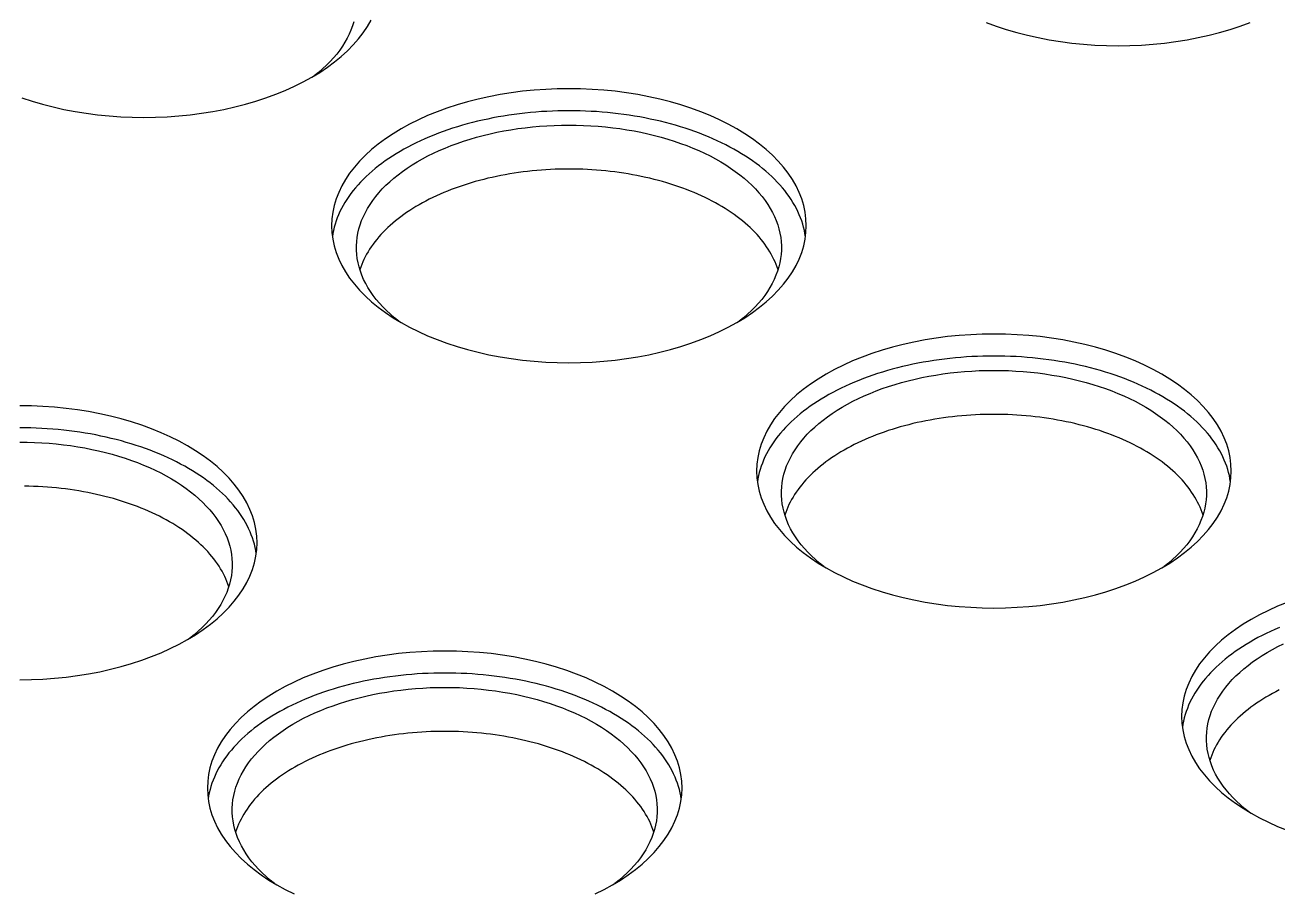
# Model space of a CAD drawing. Extents: x 1.5 to 17.7, y 2.4 to 12.
# Drawn here: x 4.874 to 7.778, y 5.429 to 7.433 of the extents above; entities that cross this region are included whole.
import ezdxf

# ---------------------------------------------------------------- set-up
doc = ezdxf.new("R2010")
doc.units = 0
doc.layers.get('0').update_dxf_attribs({"linetype": 'CONTINUOUS'})

# ---------------------------------------------------------------- blocks, each defined once
blk = doc.blocks.new('A$C44197991')
at = {"color": 0, "linetype": 'CONTINUOUS'}
for points in [[(9.2612, -0.8458, 0), (9.284, -0.8541, 0), (9.3075, -0.8618, 0), (9.3316, -0.8688, 0), (9.3563, -0.8751, 0), (9.3815, -0.8807, 0), (9.4071, -0.8856, 0), (9.4331, -0.8898, 0), (9.4595, -0.8932, 0), (9.4861, -0.8958, 0), (9.5129, -0.8978, 0), (9.5398, -0.8989, 0), (9.5668, -0.8993, 0), (9.5938, -0.8989, 0), (9.6207, -0.8978, 0), (9.6475, -0.8958, 0), (9.6741, -0.8932, 0), (9.7004, -0.8898, 0), (9.7264, -0.8856, 0), (9.7521, -0.8807, 0), (9.7773, -0.8751, 0), (9.8019, -0.8688, 0), (9.826, -0.8618, 0), (9.8495, -0.8541, 0), (9.8723, -0.8458, 0)], [(7.698, -0.9725, 0), (7.7166, -0.9612, 0), (7.7342, -0.9494, 0), (7.7508, -0.9371, 0), (7.7664, -0.9244, 0), (7.7808, -0.9112, 0), (7.7941, -0.8976, 0), (7.8063, -0.8837, 0), (7.8172, -0.8695, 0), (7.8269, -0.8549, 0), (7.8354, -0.8401, 0)], [(7.0263, -1.0203, 0), (7.0498, -1.028, 0), (7.0739, -1.035, 0), (7.0986, -1.0413, 0), (7.1238, -1.0469, 0), (7.1494, -1.0518, 0), (7.1754, -1.056, 0), (7.2018, -1.0594, 0), (7.2284, -1.0621, 0), (7.2552, -1.064, 0), (7.2821, -1.0651, 0), (7.3091, -1.0655, 0), (7.3361, -1.0651, 0), (7.363, -1.064, 0), (7.3898, -1.0621, 0), (7.4164, -1.0594, 0), (7.4427, -1.056, 0), (7.4687, -1.0518, 0), (7.4944, -1.0469, 0), (7.5196, -1.0413, 0), (7.5442, -1.035, 0), (7.5683, -1.028, 0), (7.5918, -1.0203, 0), (7.6146, -1.012, 0), (7.6367, -1.003, 0), (7.658, -0.9934, 0), (7.6784, -0.9832, 0), (7.698, -0.9725, 0)], [(7.7954, -0.8437, 0), (7.7925, -0.8534, 0), (7.7889, -0.863, 0), (7.7848, -0.8725, 0), (7.7801, -0.882, 0), (7.7749, -0.8913, 0), (7.7691, -0.9006, 0), (7.7627, -0.9097, 0), (7.7558, -0.9187, 0), (7.7484, -0.9275, 0), (7.7404, -0.9362, 0), (7.7319, -0.9448, 0), (7.723, -0.9531, 0), (7.7135, -0.9613, 0), (7.7035, -0.9692, 0)], [(8.6829, -1.5411, 0), (8.7015, -1.5298, 0), (8.7191, -1.518, 0), (8.7357, -1.5057, 0), (8.7513, -1.493, 0), (8.7657, -1.4798, 0), (8.779, -1.4663, 0), (8.7912, -1.4524, 0), (8.8021, -1.4381, 0), (8.8118, -1.4236, 0), (8.8203, -1.4088, 0), (8.8275, -1.3938, 0), (8.8334, -1.3785, 0), (8.838, -1.3632, 0), (8.8413, -1.3477, 0), (8.8433, -1.3322, 0), (8.844, -1.3166, 0), (8.8433, -1.301, 0), (8.8413, -1.2855, 0), (8.838, -1.27, 0), (8.8334, -1.2546, 0), (8.8275, -1.2394, 0), (8.8203, -1.2244, 0), (8.8118, -1.2096, 0), (8.8021, -1.1951, 0), (8.7912, -1.1808, 0), (8.779, -1.1669, 0), (8.7657, -1.1533, 0), (8.7513, -1.1402, 0), (8.7357, -1.1274, 0), (8.7191, -1.1151, 0), (8.7015, -1.1033, 0), (8.6829, -1.092, 0), (8.6633, -1.0813, 0), (8.6429, -1.0711, 0), (8.6216, -1.0615, 0), (8.5995, -1.0526, 0), (8.5767, -1.0442, 0), (8.5533, -1.0365, 0), (8.5291, -1.0295, 0), (8.5045, -1.0232, 0), (8.4793, -1.0176, 0), (8.4536, -1.0127, 0), (8.4276, -1.0086, 0), (8.4013, -1.0051, 0), (8.3747, -1.0025, 0), (8.3479, -1.0006, 0), (8.321, -0.9994, 0), (8.294, -0.999, 0), (8.267, -0.9994, 0), (8.2401, -1.0006, 0), (8.2133, -1.0025, 0), (8.1867, -1.0051, 0), (8.1603, -1.0086, 0), (8.1343, -1.0127, 0), (8.1087, -1.0176, 0), (8.0835, -1.0232, 0), (8.0588, -1.0295, 0), (8.0347, -1.0365, 0), (8.0112, -1.0442, 0), (7.9884, -1.0526, 0), (7.9663, -1.0615, 0), (7.9451, -1.0711, 0), (7.9246, -1.0813, 0), (7.9051, -1.092, 0), (7.8864, -1.1033, 0), (7.8688, -1.1151, 0), (7.8522, -1.1274, 0), (7.8367, -1.1402, 0), (7.8222, -1.1533, 0), (7.8089, -1.1669, 0), (7.7968, -1.1808, 0), (7.7858, -1.1951, 0), (7.7761, -1.2096, 0), (7.7677, -1.2244, 0), (7.7605, -1.2394, 0), (7.7546, -1.2546, 0), (7.7499, -1.27, 0), (7.7466, -1.2855, 0), (7.7446, -1.301, 0), (7.744, -1.3166, 0), (7.7446, -1.3322, 0), (7.7466, -1.3477, 0), (7.7499, -1.3632, 0), (7.7546, -1.3785, 0), (7.7605, -1.3938, 0), (7.7677, -1.4088, 0), (7.7761, -1.4236, 0), (7.7858, -1.4381, 0), (7.7968, -1.4524, 0), (7.8089, -1.4663, 0), (7.8222, -1.4798, 0), (7.8367, -1.493, 0), (7.8522, -1.5057, 0), (7.8688, -1.518, 0), (7.8864, -1.5298, 0), (7.9051, -1.5411, 0), (7.9246, -1.5519, 0), (7.9451, -1.562, 0), (7.9663, -1.5716, 0), (7.9884, -1.5806, 0), (8.0112, -1.589, 0), (8.0347, -1.5966, 0), (8.0588, -1.6037, 0), (8.0835, -1.61, 0), (8.1087, -1.6156, 0), (8.1343, -1.6205, 0), (8.1603, -1.6246, 0), (8.1867, -1.628, 0), (8.2133, -1.6307, 0), (8.2401, -1.6326, 0), (8.267, -1.6338, 0), (8.294, -1.6341, 0), (8.321, -1.6338, 0), (8.3479, -1.6326, 0), (8.3747, -1.6307, 0), (8.4013, -1.628, 0), (8.4276, -1.6246, 0), (8.4536, -1.6205, 0), (8.4793, -1.6156, 0), (8.5045, -1.61, 0), (8.5291, -1.6037, 0), (8.5533, -1.5966, 0), (8.5767, -1.589, 0), (8.5995, -1.5806, 0), (8.6216, -1.5716, 0), (8.6429, -1.562, 0), (8.6633, -1.5519, 0), (8.6829, -1.5411, 0)], [(8.8422, -1.3421, 0), (8.841, -1.3347, 0), (8.8395, -1.3274, 0), (8.8378, -1.3201, 0), (8.8357, -1.3128, 0), (8.8333, -1.3055, 0), (8.8307, -1.2983, 0), (8.8278, -1.2911, 0), (8.8245, -1.2839, 0), (8.821, -1.2768, 0), (8.8172, -1.2697, 0), (8.8131, -1.2628, 0), (8.8087, -1.2558, 0), (8.8041, -1.2489, 0), (8.7992, -1.2421, 0), (8.794, -1.2353, 0), (8.7885, -1.2286, 0), (8.7828, -1.222, 0), (8.7767, -1.2155, 0), (8.7705, -1.209, 0), (8.764, -1.2027, 0), (8.7572, -1.1964, 0), (8.7501, -1.1902, 0), (8.7429, -1.1841, 0), (8.7354, -1.1782, 0), (8.7276, -1.1723, 0), (8.7196, -1.1665, 0), (8.7114, -1.1608, 0), (8.7029, -1.1553, 0), (8.6942, -1.1498, 0), (8.6853, -1.1445, 0), (8.6762, -1.1393, 0), (8.6669, -1.1342, 0), (8.6574, -1.1293, 0), (8.6477, -1.1245, 0), (8.6378, -1.1198, 0), (8.6277, -1.1152, 0), (8.6174, -1.1108, 0), (8.607, -1.1065, 0), (8.5964, -1.1024, 0), (8.5856, -1.0984, 0), (8.5747, -1.0945, 0), (8.5636, -1.0909, 0), (8.5524, -1.0873, 0), (8.541, -1.0839, 0), (8.5295, -1.0807, 0), (8.5178, -1.0776, 0), (8.5061, -1.0746, 0), (8.4942, -1.0719, 0), (8.4822, -1.0693, 0), (8.4701, -1.0668, 0), (8.458, -1.0645, 0), (8.4457, -1.0624, 0), (8.4333, -1.0604, 0), (8.4209, -1.0587, 0), (8.4084, -1.057, 0), (8.3958, -1.0556, 0), (8.3832, -1.0543, 0), (8.3706, -1.0532, 0), (8.3579, -1.0522, 0), (8.3451, -1.0515, 0), (8.3324, -1.0509, 0), (8.3196, -1.0504, 0), (8.3068, -1.0502, 0), (8.294, -1.0501, 0), (8.2812, -1.0502, 0), (8.2684, -1.0504, 0), (8.2556, -1.0509, 0), (8.2428, -1.0515, 0), (8.2301, -1.0522, 0), (8.2174, -1.0532, 0), (8.2047, -1.0543, 0), (8.1921, -1.0556, 0), (8.1796, -1.057, 0), (8.167, -1.0587, 0), (8.1546, -1.0604, 0), (8.1423, -1.0624, 0), (8.13, -1.0645, 0), (8.1178, -1.0668, 0), (8.1057, -1.0693, 0), (8.0938, -1.0719, 0), (8.0819, -1.0746, 0), (8.0701, -1.0776, 0), (8.0585, -1.0807, 0), (8.047, -1.0839, 0), (8.0356, -1.0873, 0), (8.0244, -1.0909, 0), (8.0133, -1.0945, 0), (8.0023, -1.0984, 0), (7.9916, -1.1024, 0), (7.9809, -1.1065, 0), (7.9705, -1.1108, 0), (7.9602, -1.1152, 0), (7.9501, -1.1198, 0), (7.9402, -1.1245, 0), (7.9305, -1.1293, 0), (7.921, -1.1342, 0), (7.9117, -1.1393, 0), (7.9026, -1.1445, 0), (7.8937, -1.1498, 0), (7.885, -1.1553, 0), (7.8766, -1.1608, 0), (7.8684, -1.1665, 0), (7.8604, -1.1723, 0), (7.8526, -1.1782, 0), (7.8451, -1.1841, 0), (7.8378, -1.1902, 0), (7.8308, -1.1964, 0), (7.824, -1.2027, 0), (7.8175, -1.209, 0), (7.8112, -1.2155, 0), (7.8052, -1.222, 0), (7.7995, -1.2286, 0), (7.794, -1.2353, 0), (7.7888, -1.2421, 0), (7.7839, -1.2489, 0), (7.7792, -1.2558, 0), (7.7748, -1.2628, 0), (7.7707, -1.2697, 0), (7.7669, -1.2768, 0), (7.7634, -1.2839, 0), (7.7602, -1.2911, 0), (7.7572, -1.2983, 0), (7.7546, -1.3055, 0), (7.7522, -1.3128, 0), (7.7502, -1.3201, 0), (7.7484, -1.3274, 0), (7.7469, -1.3347, 0), (7.7458, -1.3421, 0)], [(7.8995, -1.5379, 0), (7.8896, -1.5299, 0), (7.8801, -1.5217, 0), (7.8711, -1.5134, 0), (7.8626, -1.5049, 0), (7.8547, -1.4962, 0), (7.8472, -1.4873, 0), (7.8403, -1.4783, 0), (7.834, -1.4692, 0), (7.8282, -1.46, 0), (7.8229, -1.4506, 0), (7.8182, -1.4412, 0), (7.8141, -1.4316, 0), (7.8106, -1.422, 0), (7.8076, -1.4123, 0), (7.8052, -1.4026, 0), (7.8034, -1.3928, 0), (7.8022, -1.383, 0), (7.8016, -1.3732, 0), (7.8015, -1.3634, 0), (7.8021, -1.3536, 0), (7.8032, -1.3437, 0), (7.8049, -1.334, 0), (7.8072, -1.3242, 0), (7.8101, -1.3145, 0), (7.8136, -1.3049, 0), (7.8177, -1.2954, 0), (7.8223, -1.2859, 0), (7.8274, -1.2765, 0), (7.8332, -1.2673, 0), (7.8395, -1.2581, 0), (7.8463, -1.2491, 0), (7.8536, -1.2403, 0), (7.8615, -1.2315, 0), (7.8699, -1.223, 0), (7.8788, -1.2146, 0), (7.8883, -1.2064, 0), (7.8982, -1.1984, 0), (7.9085, -1.1906, 0), (7.9193, -1.183, 0), (7.9306, -1.1757, 0), (7.9423, -1.1685, 0), (7.9545, -1.1616, 0), (7.967, -1.155, 0), (7.9799, -1.1486, 0), (7.9932, -1.1424, 0), (8.0069, -1.1366, 0), (8.0209, -1.131, 0), (8.0352, -1.1257, 0), (8.0499, -1.1207, 0), (8.0648, -1.1159, 0), (8.08, -1.1115, 0), (8.0954, -1.1074, 0), (8.1112, -1.1036, 0), (8.1271, -1.1001, 0), (8.1432, -1.0969, 0), (8.1595, -1.0941, 0), (8.1759, -1.0916, 0), (8.1925, -1.0894, 0), (8.2093, -1.0875, 0), (8.2261, -1.086, 0), (8.243, -1.0848, 0), (8.2599, -1.084, 0), (8.2769, -1.0835, 0), (8.294, -1.0833, 0), (8.311, -1.0835, 0), (8.328, -1.084, 0), (8.345, -1.0848, 0), (8.3619, -1.086, 0), (8.3787, -1.0875, 0), (8.3954, -1.0894, 0), (8.412, -1.0916, 0), (8.4285, -1.0941, 0), (8.4448, -1.0969, 0), (8.4609, -1.1001, 0), (8.4768, -1.1036, 0), (8.4925, -1.1074, 0), (8.508, -1.1115, 0), (8.5232, -1.1159, 0), (8.5381, -1.1207, 0), (8.5527, -1.1257, 0), (8.5671, -1.131, 0), (8.5811, -1.1366, 0), (8.5947, -1.1424, 0), (8.608, -1.1486, 0), (8.621, -1.155, 0), (8.6335, -1.1616, 0), (8.6456, -1.1685, 0), (8.6573, -1.1757, 0), (8.6686, -1.183, 0), (8.6794, -1.1906, 0), (8.6898, -1.1984, 0), (8.6997, -1.2064, 0), (8.7091, -1.2146, 0), (8.718, -1.223, 0), (8.7264, -1.2315, 0), (8.7343, -1.2403, 0), (8.7417, -1.2491, 0), (8.7485, -1.2581, 0), (8.7548, -1.2673, 0), (8.7605, -1.2765, 0), (8.7657, -1.2859, 0), (8.7703, -1.2954, 0), (8.7744, -1.3049, 0), (8.7778, -1.3145, 0), (8.7807, -1.3242, 0), (8.783, -1.334, 0), (8.7847, -1.3437, 0), (8.7859, -1.3536, 0), (8.7864, -1.3634, 0), (8.7864, -1.3732, 0), (8.7858, -1.383, 0), (8.7845, -1.3928, 0), (8.7827, -1.4026, 0), (8.7804, -1.4123, 0), (8.7774, -1.422, 0), (8.7738, -1.4316, 0), (8.7697, -1.4412, 0), (8.765, -1.4506, 0), (8.7598, -1.46, 0), (8.754, -1.4692, 0), (8.7476, -1.4783, 0), (8.7407, -1.4873, 0), (8.7333, -1.4962, 0), (8.7253, -1.5049, 0), (8.7168, -1.5134, 0), (8.7079, -1.5217, 0), (8.6984, -1.5299, 0), (8.6884, -1.5379, 0)], [(8.7785, -1.4186, 0), (8.7765, -1.4126, 0), (8.7742, -1.4065, 0), (8.7717, -1.4005, 0), (8.769, -1.3946, 0), (8.766, -1.3886, 0), (8.7629, -1.3827, 0), (8.7595, -1.3769, 0), (8.7559, -1.3711, 0), (8.7521, -1.3653, 0), (8.748, -1.3596, 0), (8.7438, -1.3539, 0), (8.7393, -1.3483, 0), (8.7347, -1.3427, 0), (8.7298, -1.3372, 0), (8.7247, -1.3318, 0), (8.7194, -1.3264, 0), (8.7139, -1.3211, 0), (8.7082, -1.3159, 0), (8.7023, -1.3107, 0), (8.6963, -1.3056, 0), (8.69, -1.3006, 0), (8.6835, -1.2957, 0), (8.6769, -1.2909, 0), (8.6701, -1.2861, 0), (8.6631, -1.2814, 0), (8.6559, -1.2769, 0), (8.6486, -1.2724, 0), (8.6411, -1.2679, 0), (8.6334, -1.2636, 0), (8.6256, -1.2594, 0), (8.6176, -1.2553, 0), (8.6094, -1.2513, 0), (8.6011, -1.2474, 0), (8.5927, -1.2436, 0), (8.5841, -1.2399, 0), (8.5754, -1.2363, 0), (8.5666, -1.2329, 0), (8.5576, -1.2295, 0), (8.5485, -1.2263, 0), (8.5393, -1.2231, 0), (8.5299, -1.2201, 0), (8.5205, -1.2172, 0), (8.5109, -1.2144, 0), (8.5013, -1.2118, 0), (8.4915, -1.2092, 0), (8.4817, -1.2068, 0), (8.4718, -1.2045, 0), (8.4617, -1.2023, 0), (8.4516, -1.2003, 0), (8.4415, -1.1984, 0), (8.4312, -1.1966, 0), (8.4209, -1.1949, 0), (8.4106, -1.1934, 0), (8.4001, -1.192, 0), (8.3897, -1.1908, 0), (8.3791, -1.1896, 0), (8.3686, -1.1886, 0), (8.358, -1.1878, 0), (8.3474, -1.187, 0), (8.3367, -1.1864, 0), (8.3261, -1.1859, 0), (8.3154, -1.1856, 0), (8.3047, -1.1854, 0), (8.294, -1.1853, 0), (8.2833, -1.1854, 0), (8.2726, -1.1856, 0), (8.2619, -1.1859, 0), (8.2512, -1.1864, 0), (8.2406, -1.187, 0), (8.23, -1.1878, 0), (8.2194, -1.1886, 0), (8.2088, -1.1896, 0), (8.1983, -1.1908, 0), (8.1878, -1.192, 0), (8.1774, -1.1934, 0), (8.167, -1.1949, 0), (8.1567, -1.1966, 0), (8.1465, -1.1984, 0), (8.1363, -1.2003, 0), (8.1262, -1.2023, 0), (8.1162, -1.2045, 0), (8.1063, -1.2068, 0), (8.0964, -1.2092, 0), (8.0867, -1.2118, 0), (8.077, -1.2144, 0), (8.0675, -1.2172, 0), (8.058, -1.2201, 0), (8.0487, -1.2231, 0), (8.0395, -1.2263, 0), (8.0304, -1.2295, 0), (8.0214, -1.2329, 0), (8.0125, -1.2363, 0), (8.0038, -1.2399, 0), (7.9953, -1.2436, 0), (7.9868, -1.2474, 0), (7.9785, -1.2513, 0), (7.9704, -1.2553, 0), (7.9624, -1.2594, 0), (7.9546, -1.2636, 0), (7.9469, -1.2679, 0), (7.9394, -1.2724, 0), (7.932, -1.2769, 0), (7.9249, -1.2814, 0), (7.9179, -1.2861, 0), (7.9111, -1.2909, 0), (7.9044, -1.2957, 0), (7.898, -1.3006, 0), (7.8917, -1.3056, 0), (7.8856, -1.3107, 0), (7.8797, -1.3159, 0), (7.8741, -1.3211, 0), (7.8686, -1.3264, 0), (7.8633, -1.3318, 0), (7.8582, -1.3372, 0), (7.8533, -1.3427, 0), (7.8486, -1.3483, 0), (7.8442, -1.3539, 0), (7.8399, -1.3596, 0), (7.8359, -1.3653, 0), (7.8321, -1.3711, 0), (7.8285, -1.3769, 0), (7.8251, -1.3827, 0), (7.8219, -1.3886, 0), (7.819, -1.3946, 0), (7.8163, -1.4005, 0), (7.8138, -1.4065, 0), (7.8115, -1.4126, 0), (7.8095, -1.4186, 0)], [(9.6678, -2.1098, 0), (9.6864, -2.0985, 0), (9.704, -2.0867, 0), (9.7206, -2.0744, 0), (9.7362, -2.0616, 0), (9.7506, -2.0485, 0), (9.7639, -2.0349, 0), (9.7761, -2.021, 0), (9.787, -2.0067, 0), (9.7967, -1.9922, 0), (9.8052, -1.9774, 0), (9.8124, -1.9624, 0), (9.8183, -1.9472, 0), (9.8229, -1.9318, 0), (9.8262, -1.9163, 0), (9.8282, -1.9008, 0), (9.8289, -1.8852, 0), (9.8282, -1.8696, 0), (9.8262, -1.8541, 0), (9.8229, -1.8386, 0), (9.8183, -1.8233, 0), (9.8124, -1.8081, 0), (9.8052, -1.793, 0), (9.7967, -1.7783, 0), (9.787, -1.7637, 0), (9.7761, -1.7494, 0), (9.7639, -1.7355, 0), (9.7506, -1.722, 0), (9.7362, -1.7088, 0), (9.7206, -1.6961, 0), (9.704, -1.6838, 0), (9.6864, -1.672, 0), (9.6678, -1.6607, 0), (9.6482, -1.6499, 0), (9.6278, -1.6398, 0), (9.6065, -1.6302, 0), (9.5844, -1.6212, 0), (9.5616, -1.6129, 0), (9.5381, -1.6052, 0), (9.514, -1.5982, 0), (9.4893, -1.5918, 0), (9.4642, -1.5862, 0), (9.4385, -1.5814, 0), (9.4125, -1.5772, 0), (9.3862, -1.5738, 0), (9.3596, -1.5711, 0), (9.3328, -1.5692, 0), (9.3059, -1.5681, 0), (9.2789, -1.5677, 0), (9.2519, -1.5681, 0), (9.225, -1.5692, 0), (9.1982, -1.5711, 0), (9.1716, -1.5738, 0), (9.1452, -1.5772, 0), (9.1192, -1.5814, 0), (9.0936, -1.5862, 0), (9.0684, -1.5918, 0), (9.0437, -1.5982, 0), (9.0196, -1.6052, 0), (8.9961, -1.6129, 0), (8.9733, -1.6212, 0), (8.9512, -1.6302, 0), (8.93, -1.6398, 0), (8.9095, -1.6499, 0), (8.89, -1.6607, 0), (8.8713, -1.672, 0), (8.8537, -1.6838, 0), (8.8371, -1.6961, 0), (8.8216, -1.7088, 0), (8.8071, -1.722, 0), (8.7938, -1.7355, 0), (8.7817, -1.7494, 0), (8.7707, -1.7637, 0), (8.761, -1.7783, 0), (8.7526, -1.793, 0), (8.7454, -1.8081, 0), (8.7394, -1.8233, 0), (8.7348, -1.8386, 0), (8.7315, -1.8541, 0), (8.7295, -1.8696, 0), (8.7289, -1.8852, 0), (8.7295, -1.9008, 0), (8.7315, -1.9163, 0), (8.7348, -1.9318, 0), (8.7394, -1.9472, 0), (8.7454, -1.9624, 0), (8.7526, -1.9774, 0), (8.761, -1.9922, 0), (8.7707, -2.0067, 0), (8.7817, -2.021, 0), (8.7938, -2.0349, 0), (8.8071, -2.0485, 0), (8.8216, -2.0616, 0), (8.8371, -2.0744, 0), (8.8537, -2.0867, 0), (8.8713, -2.0985, 0), (8.89, -2.1098, 0), (8.9095, -2.1205, 0), (8.93, -2.1307, 0), (8.9512, -2.1403, 0), (8.9733, -2.1492, 0), (8.9961, -2.1576, 0), (9.0196, -2.1653, 0), (9.0437, -2.1723, 0), (9.0684, -2.1786, 0), (9.0936, -2.1842, 0), (9.1192, -2.1891, 0), (9.1452, -2.1932, 0), (9.1716, -2.1967, 0), (9.1982, -2.1993, 0), (9.225, -2.2012, 0), (9.2519, -2.2024, 0), (9.2789, -2.2028, 0), (9.3059, -2.2024, 0), (9.3328, -2.2012, 0), (9.3596, -2.1993, 0), (9.3862, -2.1967, 0), (9.4125, -2.1932, 0), (9.4385, -2.1891, 0), (9.4642, -2.1842, 0), (9.4893, -2.1786, 0), (9.514, -2.1723, 0), (9.5381, -2.1653, 0), (9.5616, -2.1576, 0), (9.5844, -2.1492, 0), (9.6065, -2.1403, 0), (9.6278, -2.1307, 0), (9.6482, -2.1205, 0), (9.6678, -2.1098, 0)], [(9.8271, -1.9107, 0), (9.8259, -1.9034, 0), (9.8245, -1.896, 0), (9.8227, -1.8887, 0), (9.8206, -1.8814, 0), (9.8183, -1.8741, 0), (9.8156, -1.8669, 0), (9.8127, -1.8597, 0), (9.8094, -1.8525, 0), (9.8059, -1.8454, 0), (9.8021, -1.8384, 0), (9.798, -1.8314, 0), (9.7936, -1.8244, 0), (9.789, -1.8175, 0), (9.7841, -1.8107, 0), (9.7789, -1.8039, 0), (9.7734, -1.7973, 0), (9.7677, -1.7907, 0), (9.7616, -1.7841, 0), (9.7554, -1.7777, 0), (9.7489, -1.7713, 0), (9.7421, -1.765, 0), (9.735, -1.7589, 0), (9.7278, -1.7528, 0), (9.7203, -1.7468, 0), (9.7125, -1.7409, 0), (9.7045, -1.7351, 0), (9.6963, -1.7295, 0), (9.6878, -1.7239, 0), (9.6791, -1.7185, 0), (9.6702, -1.7131, 0), (9.6611, -1.708, 0), (9.6518, -1.7029, 0), (9.6423, -1.6979, 0), (9.6326, -1.6931, 0), (9.6227, -1.6884, 0), (9.6126, -1.6839, 0), (9.6023, -1.6794, 0), (9.5919, -1.6752, 0), (9.5813, -1.671, 0), (9.5705, -1.667, 0), (9.5596, -1.6632, 0), (9.5485, -1.6595, 0), (9.5373, -1.6559, 0), (9.5259, -1.6525, 0), (9.5144, -1.6493, 0), (9.5027, -1.6462, 0), (9.491, -1.6433, 0), (9.4791, -1.6405, 0), (9.4671, -1.6379, 0), (9.455, -1.6354, 0), (9.4428, -1.6332, 0), (9.4306, -1.631, 0), (9.4182, -1.6291, 0), (9.4058, -1.6273, 0), (9.3933, -1.6257, 0), (9.3808, -1.6242, 0), (9.3681, -1.6229, 0), (9.3555, -1.6218, 0), (9.3428, -1.6209, 0), (9.33, -1.6201, 0), (9.3173, -1.6195, 0), (9.3045, -1.6191, 0), (9.2917, -1.6188, 0), (9.2789, -1.6187, 0), (9.2661, -1.6188, 0), (9.2533, -1.6191, 0), (9.2405, -1.6195, 0), (9.2277, -1.6201, 0), (9.215, -1.6209, 0), (9.2023, -1.6218, 0), (9.1896, -1.6229, 0), (9.177, -1.6242, 0), (9.1645, -1.6257, 0), (9.1519, -1.6273, 0), (9.1395, -1.6291, 0), (9.1272, -1.631, 0), (9.1149, -1.6332, 0), (9.1027, -1.6354, 0), (9.0906, -1.6379, 0), (9.0787, -1.6405, 0), (9.0668, -1.6433, 0), (9.055, -1.6462, 0), (9.0434, -1.6493, 0), (9.0319, -1.6525, 0), (9.0205, -1.6559, 0), (9.0093, -1.6595, 0), (8.9982, -1.6632, 0), (8.9872, -1.667, 0), (8.9765, -1.671, 0), (8.9658, -1.6752, 0), (8.9554, -1.6794, 0), (8.9451, -1.6839, 0), (8.9351, -1.6884, 0), (8.9251, -1.6931, 0), (8.9154, -1.6979, 0), (8.9059, -1.7029, 0), (8.8966, -1.708, 0), (8.8875, -1.7131, 0), (8.8786, -1.7185, 0), (8.8699, -1.7239, 0), (8.8615, -1.7295, 0), (8.8533, -1.7351, 0), (8.8453, -1.7409, 0), (8.8375, -1.7468, 0), (8.83, -1.7528, 0), (8.8227, -1.7589, 0), (8.8157, -1.765, 0), (8.8089, -1.7713, 0), (8.8024, -1.7777, 0), (8.7961, -1.7841, 0), (8.7901, -1.7907, 0), (8.7844, -1.7973, 0), (8.7789, -1.8039, 0), (8.7737, -1.8107, 0), (8.7688, -1.8175, 0), (8.7641, -1.8244, 0), (8.7597, -1.8314, 0), (8.7556, -1.8384, 0), (8.7518, -1.8454, 0), (8.7483, -1.8525, 0), (8.7451, -1.8597, 0), (8.7422, -1.8669, 0), (8.7395, -1.8741, 0), (8.7371, -1.8814, 0), (8.7351, -1.8887, 0), (8.7333, -1.896, 0), (8.7318, -1.9034, 0), (8.7307, -1.9107, 0)], [(8.8844, -2.1065, 0), (8.8745, -2.0985, 0), (8.865, -2.0904, 0), (8.856, -2.082, 0), (8.8475, -2.0735, 0), (8.8396, -2.0648, 0), (8.8322, -2.056, 0), (8.8253, -2.047, 0), (8.8189, -2.0379, 0), (8.8131, -2.0286, 0), (8.8078, -2.0193, 0), (8.8031, -2.0098, 0), (8.799, -2.0003, 0), (8.7955, -1.9907, 0), (8.7925, -1.981, 0), (8.7901, -1.9712, 0), (8.7883, -1.9615, 0), (8.7871, -1.9517, 0), (8.7865, -1.9418, 0), (8.7864, -1.932, 0), (8.787, -1.9222, 0), (8.7881, -1.9124, 0), (8.7898, -1.9026, 0), (8.7921, -1.8928, 0), (8.795, -1.8832, 0), (8.7985, -1.8735, 0), (8.8026, -1.864, 0), (8.8072, -1.8545, 0), (8.8123, -1.8452, 0), (8.8181, -1.8359, 0), (8.8244, -1.8268, 0), (8.8312, -1.8178, 0), (8.8385, -1.8089, 0), (8.8464, -1.8002, 0), (8.8548, -1.7916, 0), (8.8637, -1.7833, 0), (8.8732, -1.7751, 0), (8.8831, -1.7671, 0), (8.8934, -1.7593, 0), (8.9042, -1.7517, 0), (8.9155, -1.7443, 0), (8.9272, -1.7372, 0), (8.9393, -1.7303, 0), (8.9519, -1.7236, 0), (8.9648, -1.7172, 0), (8.9781, -1.7111, 0), (8.9918, -1.7052, 0), (9.0058, -1.6996, 0), (9.0201, -1.6943, 0), (9.0348, -1.6893, 0), (9.0497, -1.6846, 0), (9.0649, -1.6802, 0), (9.0803, -1.676, 0), (9.096, -1.6722, 0), (9.112, -1.6687, 0), (9.1281, -1.6656, 0), (9.1444, -1.6627, 0), (9.1608, -1.6602, 0), (9.1774, -1.658, 0), (9.1942, -1.6562, 0), (9.211, -1.6546, 0), (9.2279, -1.6534, 0), (9.2448, -1.6526, 0), (9.2619, -1.6521, 0), (9.2789, -1.6519, 0), (9.2959, -1.6521, 0), (9.3129, -1.6526, 0), (9.3299, -1.6534, 0), (9.3468, -1.6546, 0), (9.3636, -1.6562, 0), (9.3803, -1.658, 0), (9.3969, -1.6602, 0), (9.4134, -1.6627, 0), (9.4297, -1.6656, 0), (9.4458, -1.6687, 0), (9.4617, -1.6722, 0), (9.4774, -1.676, 0), (9.4929, -1.6802, 0), (9.5081, -1.6846, 0), (9.523, -1.6893, 0), (9.5376, -1.6943, 0), (9.552, -1.6996, 0), (9.566, -1.7052, 0), (9.5796, -1.7111, 0), (9.5929, -1.7172, 0), (9.6059, -1.7236, 0), (9.6184, -1.7303, 0), (9.6305, -1.7372, 0), (9.6422, -1.7443, 0), (9.6535, -1.7517, 0), (9.6643, -1.7593, 0), (9.6747, -1.7671, 0), (9.6846, -1.7751, 0), (9.694, -1.7833, 0), (9.7029, -1.7916, 0), (9.7113, -1.8002, 0), (9.7192, -1.8089, 0), (9.7266, -1.8178, 0), (9.7334, -1.8268, 0), (9.7397, -1.8359, 0), (9.7454, -1.8452, 0), (9.7506, -1.8545, 0), (9.7552, -1.864, 0), (9.7592, -1.8735, 0), (9.7627, -1.8832, 0), (9.7656, -1.8928, 0), (9.7679, -1.9026, 0), (9.7696, -1.9124, 0), (9.7708, -1.9222, 0), (9.7713, -1.932, 0), (9.7713, -1.9418, 0), (9.7706, -1.9517, 0), (9.7694, -1.9615, 0), (9.7676, -1.9712, 0), (9.7652, -1.981, 0), (9.7623, -1.9907, 0), (9.7587, -2.0003, 0), (9.7546, -2.0098, 0), (9.7499, -2.0193, 0), (9.7447, -2.0286, 0), (9.7389, -2.0379, 0), (9.7325, -2.047, 0), (9.7256, -2.056, 0), (9.7182, -2.0648, 0), (9.7102, -2.0735, 0), (9.7017, -2.082, 0), (9.6928, -2.0904, 0), (9.6833, -2.0985, 0), (9.6733, -2.1065, 0)], [(7.4101, -2.276, 0), (7.4287, -2.2647, 0), (7.4463, -2.2529, 0), (7.463, -2.2406, 0), (7.4785, -2.2279, 0), (7.4929, -2.2147, 0), (7.5062, -2.2011, 0), (7.5184, -2.1872, 0), (7.5293, -2.173, 0), (7.539, -2.1584, 0), (7.5475, -2.1436, 0), (7.5547, -2.1286, 0), (7.5606, -2.1134, 0), (7.5652, -2.098, 0), (7.5685, -2.0826, 0), (7.5705, -2.067, 0), (7.5712, -2.0514, 0), (7.5705, -2.0359, 0), (7.5685, -2.0203, 0), (7.5652, -2.0048, 0), (7.5606, -1.9895, 0), (7.5547, -1.9743, 0), (7.5475, -1.9593, 0), (7.539, -1.9445, 0), (7.5293, -1.9299, 0), (7.5184, -1.9157, 0), (7.5062, -1.9018, 0), (7.4929, -1.8882, 0), (7.4785, -1.875, 0), (7.463, -1.8623, 0), (7.4463, -1.85, 0), (7.4287, -1.8382, 0), (7.4101, -1.8269, 0), (7.3905, -1.8161, 0), (7.3701, -1.806, 0), (7.3488, -1.7964, 0), (7.3267, -1.7874, 0), (7.3039, -1.7791, 0), (7.2805, -1.7714, 0), (7.2563, -1.7644, 0), (7.2317, -1.7581, 0), (7.2065, -1.7525, 0), (7.1808, -1.7476, 0), (7.1548, -1.7434, 0), (7.1285, -1.74, 0), (7.1019, -1.7373, 0), (7.0751, -1.7354, 0), (7.0482, -1.7343, 0), (7.0212, -1.7339, 0)], [(7.0212, -2.369, 0), (7.0482, -2.3686, 0), (7.0751, -2.3674, 0), (7.1019, -2.3655, 0), (7.1285, -2.3629, 0), (7.1548, -2.3595, 0), (7.1808, -2.3553, 0), (7.2065, -2.3504, 0), (7.2317, -2.3448, 0), (7.2563, -2.3385, 0), (7.2805, -2.3315, 0), (7.3039, -2.3238, 0), (7.3267, -2.3155, 0), (7.3488, -2.3065, 0), (7.3701, -2.2969, 0), (7.3905, -2.2867, 0), (7.4101, -2.276, 0)], [(9.7634, -1.9873, 0), (9.7614, -1.9812, 0), (9.7591, -1.9752, 0), (9.7566, -1.9692, 0), (9.7539, -1.9632, 0), (9.7509, -1.9573, 0), (9.7478, -1.9514, 0), (9.7444, -1.9455, 0), (9.7408, -1.9397, 0), (9.737, -1.9339, 0), (9.7329, -1.9282, 0), (9.7287, -1.9225, 0), (9.7242, -1.9169, 0), (9.7196, -1.9114, 0), (9.7147, -1.9059, 0), (9.7096, -1.9004, 0), (9.7043, -1.895, 0), (9.6988, -1.8898, 0), (9.6931, -1.8845, 0), (9.6872, -1.8794, 0), (9.6812, -1.8743, 0), (9.6749, -1.8693, 0), (9.6684, -1.8643, 0), (9.6618, -1.8595, 0), (9.655, -1.8547, 0), (9.648, -1.8501, 0), (9.6408, -1.8455, 0), (9.6335, -1.841, 0), (9.626, -1.8366, 0), (9.6183, -1.8323, 0), (9.6105, -1.8281, 0), (9.6025, -1.824, 0), (9.5943, -1.8199, 0), (9.586, -1.816, 0), (9.5776, -1.8122, 0), (9.569, -1.8086, 0), (9.5603, -1.805, 0), (9.5515, -1.8015, 0), (9.5425, -1.7981, 0), (9.5334, -1.7949, 0), (9.5242, -1.7917, 0), (9.5148, -1.7887, 0), (9.5054, -1.7858, 0), (9.4959, -1.7831, 0), (9.4862, -1.7804, 0), (9.4764, -1.7778, 0), (9.4666, -1.7754, 0), (9.4567, -1.7731, 0), (9.4466, -1.771, 0), (9.4365, -1.7689, 0), (9.4264, -1.767, 0), (9.4161, -1.7652, 0), (9.4058, -1.7636, 0), (9.3955, -1.762, 0), (9.385, -1.7607, 0), (9.3746, -1.7594, 0), (9.364, -1.7583, 0), (9.3535, -1.7572, 0), (9.3429, -1.7564, 0), (9.3323, -1.7556, 0), (9.3216, -1.755, 0), (9.311, -1.7546, 0), (9.3003, -1.7542, 0), (9.2896, -1.754, 0), (9.2789, -1.754, 0), (9.2682, -1.754, 0), (9.2575, -1.7542, 0), (9.2468, -1.7546, 0), (9.2361, -1.755, 0), (9.2255, -1.7556, 0), (9.2149, -1.7564, 0), (9.2043, -1.7572, 0), (9.1937, -1.7583, 0), (9.1832, -1.7594, 0), (9.1727, -1.7607, 0), (9.1623, -1.762, 0), (9.1519, -1.7636, 0), (9.1416, -1.7652, 0), (9.1314, -1.767, 0), (9.1212, -1.7689, 0), (9.1111, -1.771, 0), (9.1011, -1.7731, 0), (9.0912, -1.7754, 0), (9.0813, -1.7778, 0), (9.0716, -1.7804, 0), (9.0619, -1.7831, 0), (9.0524, -1.7858, 0), (9.0429, -1.7887, 0), (9.0336, -1.7917, 0), (9.0244, -1.7949, 0), (9.0153, -1.7981, 0), (9.0063, -1.8015, 0), (8.9974, -1.805, 0), (8.9887, -1.8086, 0), (8.9802, -1.8122, 0), (8.9717, -1.816, 0), (8.9634, -1.8199, 0), (8.9553, -1.824, 0), (8.9473, -1.8281, 0), (8.9395, -1.8323, 0), (8.9318, -1.8366, 0), (8.9243, -1.841, 0), (8.9169, -1.8455, 0), (8.9098, -1.8501, 0), (8.9028, -1.8547, 0), (8.8959, -1.8595, 0), (8.8893, -1.8643, 0), (8.8829, -1.8693, 0), (8.8766, -1.8743, 0), (8.8705, -1.8794, 0), (8.8646, -1.8845, 0), (8.859, -1.8898, 0), (8.8535, -1.895, 0), (8.8482, -1.9004, 0), (8.8431, -1.9059, 0), (8.8382, -1.9114, 0), (8.8335, -1.9169, 0), (8.8291, -1.9225, 0), (8.8248, -1.9282, 0), (8.8208, -1.9339, 0), (8.817, -1.9397, 0), (8.8133, -1.9455, 0), (8.81, -1.9514, 0), (8.8068, -1.9573, 0), (8.8039, -1.9632, 0), (8.8012, -1.9692, 0), (8.7987, -1.9752, 0), (8.7964, -1.9812, 0), (8.7944, -1.9873, 0)], [(7.5694, -2.077, 0), (7.5682, -2.0696, 0), (7.5668, -2.0622, 0), (7.565, -2.0549, 0), (7.5629, -2.0476, 0), (7.5606, -2.0404, 0), (7.5579, -2.0331, 0), (7.555, -2.0259, 0), (7.5517, -2.0188, 0), (7.5482, -2.0117, 0), (7.5444, -2.0046, 0), (7.5403, -1.9976, 0), (7.5359, -1.9906, 0), (7.5313, -1.9837, 0), (7.5264, -1.9769, 0), (7.5212, -1.9702, 0), (7.5157, -1.9635, 0), (7.51, -1.9569, 0), (7.504, -1.9503, 0), (7.4977, -1.9439, 0), (7.4912, -1.9375, 0), (7.4844, -1.9313, 0), (7.4774, -1.9251, 0), (7.4701, -1.919, 0), (7.4626, -1.913, 0), (7.4548, -1.9071, 0), (7.4468, -1.9014, 0), (7.4386, -1.8957, 0), (7.4301, -1.8901, 0), (7.4215, -1.8847, 0), (7.4126, -1.8794, 0), (7.4035, -1.8742, 0), (7.3941, -1.8691, 0), (7.3846, -1.8641, 0), (7.3749, -1.8593, 0), (7.365, -1.8546, 0), (7.3549, -1.8501, 0), (7.3447, -1.8457, 0), (7.3342, -1.8414, 0), (7.3236, -1.8372, 0), (7.3128, -1.8332, 0), (7.3019, -1.8294, 0), (7.2908, -1.8257, 0), (7.2796, -1.8221, 0), (7.2682, -1.8188, 0), (7.2567, -1.8155, 0), (7.245, -1.8124, 0), (7.2333, -1.8095, 0), (7.2214, -1.8067, 0), (7.2094, -1.8041, 0), (7.1973, -1.8016, 0), (7.1852, -1.7994, 0), (7.1729, -1.7972, 0), (7.1605, -1.7953, 0), (7.1481, -1.7935, 0), (7.1356, -1.7919, 0), (7.1231, -1.7904, 0), (7.1104, -1.7891, 0), (7.0978, -1.788, 0), (7.0851, -1.7871, 0), (7.0723, -1.7863, 0), (7.0596, -1.7857, 0), (7.0468, -1.7853, 0), (7.034, -1.785, 0), (7.0212, -1.7849, 0)], [(7.0212, -1.8181, 0), (7.0382, -1.8183, 0), (7.0552, -1.8188, 0), (7.0722, -1.8196, 0), (7.0891, -1.8208, 0), (7.1059, -1.8224, 0), (7.1226, -1.8242, 0), (7.1392, -1.8264, 0), (7.1557, -1.8289, 0), (7.172, -1.8318, 0), (7.1881, -1.835, 0), (7.204, -1.8384, 0), (7.2197, -1.8422, 0), (7.2352, -1.8464, 0), (7.2504, -1.8508, 0), (7.2653, -1.8555, 0), (7.28, -1.8605, 0), (7.2943, -1.8658, 0), (7.3083, -1.8714, 0), (7.3219, -1.8773, 0), (7.3353, -1.8834, 0), (7.3482, -1.8898, 0), (7.3607, -1.8965, 0), (7.3728, -1.9034, 0), (7.3845, -1.9105, 0), (7.3958, -1.9179, 0), (7.4066, -1.9255, 0), (7.417, -1.9333, 0), (7.4269, -1.9413, 0), (7.4363, -1.9495, 0), (7.4452, -1.9579, 0), (7.4536, -1.9664, 0), (7.4615, -1.9751, 0), (7.4689, -1.984, 0), (7.4757, -1.993, 0), (7.482, -2.0021, 0), (7.4877, -2.0114, 0), (7.4929, -2.0207, 0), (7.4975, -2.0302, 0), (7.5016, -2.0398, 0), (7.505, -2.0494, 0), (7.5079, -2.0591, 0), (7.5102, -2.0688, 0), (7.5119, -2.0786, 0), (7.5131, -2.0884, 0), (7.5136, -2.0982, 0), (7.5136, -2.108, 0), (7.513, -2.1179, 0), (7.5118, -2.1277, 0), (7.5099, -2.1375, 0), (7.5076, -2.1472, 0), (7.5046, -2.1569, 0), (7.501, -2.1665, 0), (7.4969, -2.176, 0), (7.4922, -2.1855, 0), (7.487, -2.1948, 0), (7.4812, -2.2041, 0), (7.4748, -2.2132, 0), (7.4679, -2.2222, 0), (7.4605, -2.231, 0), (7.4525, -2.2397, 0), (7.444, -2.2482, 0), (7.4351, -2.2566, 0), (7.4256, -2.2647, 0), (7.4156, -2.2727, 0)], [(7.5057, -2.1535, 0), (7.5037, -2.1474, 0), (7.5014, -2.1414, 0), (7.4989, -2.1354, 0), (7.4962, -2.1294, 0), (7.4932, -2.1235, 0), (7.4901, -2.1176, 0), (7.4867, -2.1117, 0), (7.4831, -2.1059, 0), (7.4793, -2.1001, 0), (7.4752, -2.0944, 0), (7.471, -2.0887, 0), (7.4665, -2.0831, 0), (7.4619, -2.0776, 0), (7.457, -2.0721, 0), (7.4519, -2.0666, 0), (7.4466, -2.0613, 0), (7.4411, -2.056, 0), (7.4354, -2.0507, 0), (7.4295, -2.0456, 0), (7.4235, -2.0405, 0), (7.4172, -2.0355, 0), (7.4108, -2.0306, 0), (7.4041, -2.0257, 0), (7.3973, -2.021, 0), (7.3903, -2.0163, 0), (7.3831, -2.0117, 0), (7.3758, -2.0072, 0), (7.3683, -2.0028, 0), (7.3606, -1.9985, 0), (7.3528, -1.9943, 0), (7.3448, -1.9902, 0), (7.3366, -1.9862, 0), (7.3284, -1.9823, 0), (7.3199, -1.9785, 0), (7.3113, -1.9748, 0), (7.3026, -1.9712, 0), (7.2938, -1.9677, 0), (7.2848, -1.9644, 0), (7.2757, -1.9611, 0), (7.2665, -1.958, 0), (7.2572, -1.9549, 0), (7.2477, -1.9521, 0), (7.2382, -1.9493, 0), (7.2285, -1.9466, 0), (7.2188, -1.9441, 0), (7.2089, -1.9417, 0), (7.199, -1.9394, 0), (7.189, -1.9372, 0), (7.1788, -1.9351, 0), (7.1687, -1.9332, 0), (7.1584, -1.9314, 0), (7.1481, -1.9298, 0), (7.1378, -1.9283, 0), (7.1273, -1.9269, 0), (7.1169, -1.9256, 0), (7.1063, -1.9245, 0), (7.0958, -1.9235, 0), (7.0852, -1.9226, 0), (7.0746, -1.9219, 0), (7.0639, -1.9213, 0), (7.0533, -1.9208, 0), (7.0426, -1.9204, 0), (7.0319, -1.9203, 0)], [(9.9582, -2.1898, 0), (9.9361, -2.1988, 0), (9.9149, -2.2084, 0), (9.8944, -2.2186, 0), (9.8749, -2.2293, 0), (9.8562, -2.2406, 0), (9.8386, -2.2524, 0), (9.822, -2.2647, 0), (9.8065, -2.2774, 0), (9.792, -2.2906, 0), (9.7787, -2.3042, 0), (9.7666, -2.3181, 0), (9.7556, -2.3323, 0), (9.7459, -2.3469, 0), (9.7375, -2.3617, 0), (9.7303, -2.3767, 0), (9.7243, -2.3919, 0), (9.7197, -2.4073, 0), (9.7164, -2.4227, 0), (9.7144, -2.4383, 0), (9.7138, -2.4539, 0), (9.7144, -2.4694, 0), (9.7164, -2.485, 0), (9.7197, -2.5004, 0), (9.7243, -2.5158, 0), (9.7303, -2.531, 0), (9.7375, -2.546, 0), (9.7459, -2.5608, 0), (9.7556, -2.5754, 0), (9.7666, -2.5896, 0), (9.7787, -2.6035, 0), (9.792, -2.6171, 0), (9.8065, -2.6303, 0), (9.822, -2.643, 0), (9.8386, -2.6553, 0), (9.8562, -2.6671, 0), (9.8749, -2.6784, 0), (9.8944, -2.6891, 0), (9.9149, -2.6993, 0), (9.9361, -2.7089, 0), (9.9582, -2.7179, 0)], [(9.9403, -2.2481, 0), (9.93, -2.2525, 0), (9.92, -2.257, 0), (9.91, -2.2617, 0), (9.9003, -2.2666, 0), (9.8908, -2.2715, 0), (9.8815, -2.2766, 0), (9.8724, -2.2818, 0), (9.8635, -2.2871, 0), (9.8548, -2.2925, 0), (9.8464, -2.2981, 0), (9.8382, -2.3038, 0), (9.8302, -2.3095, 0), (9.8224, -2.3154, 0), (9.8149, -2.3214, 0), (9.8076, -2.3275, 0), (9.8006, -2.3337, 0), (9.7938, -2.3399, 0), (9.7873, -2.3463, 0), (9.781, -2.3528, 0), (9.775, -2.3593, 0), (9.7693, -2.3659, 0), (9.7638, -2.3726, 0), (9.7586, -2.3793, 0), (9.7537, -2.3862, 0), (9.749, -2.3931, 0), (9.7446, -2.4, 0), (9.7406, -2.407, 0), (9.7367, -2.4141, 0), (9.7332, -2.4212, 0), (9.73, -2.4283, 0), (9.7271, -2.4355, 0), (9.7244, -2.4428, 0), (9.722, -2.45, 0), (9.72, -2.4573, 0), (9.7182, -2.4647, 0), (9.7167, -2.472, 0), (9.7156, -2.4794, 0)], [(9.8693, -2.6751, 0), (9.8594, -2.6672, 0), (9.8499, -2.659, 0), (9.8409, -2.6507, 0), (9.8324, -2.6421, 0), (9.8245, -2.6334, 0), (9.817, -2.6246, 0), (9.8101, -2.6156, 0), (9.8038, -2.6065, 0), (9.798, -2.5972, 0), (9.7927, -2.5879, 0), (9.788, -2.5784, 0), (9.7839, -2.5689, 0), (9.7804, -2.5593, 0), (9.7774, -2.5496, 0), (9.775, -2.5399, 0), (9.7732, -2.5301, 0), (9.772, -2.5203, 0), (9.7714, -2.5105, 0), (9.7713, -2.5006, 0), (9.7719, -2.4908, 0), (9.773, -2.481, 0), (9.7747, -2.4712, 0), (9.777, -2.4615, 0), (9.7799, -2.4518, 0), (9.7834, -2.4422, 0), (9.7874, -2.4326, 0), (9.7921, -2.4232, 0), (9.7972, -2.4138, 0), (9.803, -2.4045, 0), (9.8093, -2.3954, 0), (9.8161, -2.3864, 0), (9.8234, -2.3775, 0), (9.8313, -2.3688, 0), (9.8397, -2.3603, 0), (9.8486, -2.3519, 0), (9.8581, -2.3437, 0), (9.868, -2.3357, 0), (9.8783, -2.3279, 0), (9.8891, -2.3203, 0), (9.9004, -2.3129, 0), (9.9121, -2.3058, 0), (9.9243, -2.2989, 0), (9.9368, -2.2923, 0), (9.9497, -2.2858, 0)], [(8.395, -2.8446, 0), (8.4136, -2.8333, 0), (8.4312, -2.8215, 0), (8.4479, -2.8092, 0), (8.4634, -2.7965, 0), (8.4778, -2.7833, 0), (8.4911, -2.7698, 0), (8.5033, -2.7558, 0), (8.5142, -2.7416, 0), (8.5239, -2.7271, 0), (8.5324, -2.7123, 0), (8.5396, -2.6972, 0), (8.5455, -2.682, 0), (8.5501, -2.6667, 0), (8.5534, -2.6512, 0), (8.5554, -2.6357, 0), (8.5561, -2.6201, 0), (8.5554, -2.6045, 0), (8.5534, -2.5889, 0), (8.5501, -2.5735, 0), (8.5455, -2.5581, 0), (8.5396, -2.5429, 0), (8.5324, -2.5279, 0), (8.5239, -2.5131, 0), (8.5142, -2.4985, 0), (8.5033, -2.4843, 0), (8.4911, -2.4704, 0), (8.4778, -2.4568, 0), (8.4634, -2.4436, 0), (8.4479, -2.4309, 0), (8.4312, -2.4186, 0), (8.4136, -2.4068, 0), (8.395, -2.3955, 0), (8.3754, -2.3848, 0), (8.355, -2.3746, 0), (8.3337, -2.365, 0), (8.3117, -2.356, 0), (8.2888, -2.3477, 0), (8.2653, -2.34, 0), (8.2412, -2.333, 0), (8.2166, -2.3267, 0), (8.1914, -2.3211, 0), (8.1657, -2.3162, 0), (8.1397, -2.312, 0), (8.1134, -2.3086, 0), (8.0868, -2.306, 0), (8.06, -2.3041, 0), (8.0331, -2.3029, 0), (8.0061, -2.3025, 0), (7.9791, -2.3029, 0), (7.9522, -2.3041, 0), (7.9254, -2.306, 0), (7.8988, -2.3086, 0), (7.8724, -2.312, 0), (7.8464, -2.3162, 0), (7.8208, -2.3211, 0), (7.7956, -2.3267, 0), (7.7709, -2.333, 0), (7.7468, -2.34, 0), (7.7233, -2.3477, 0), (7.7005, -2.356, 0), (7.6784, -2.365, 0), (7.6572, -2.3746, 0), (7.6367, -2.3848, 0), (7.6172, -2.3955, 0), (7.5986, -2.4068, 0), (7.5809, -2.4186, 0), (7.5643, -2.4309, 0), (7.5488, -2.4436, 0), (7.5343, -2.4568, 0), (7.521, -2.4704, 0), (7.5089, -2.4843, 0), (7.498, -2.4985, 0), (7.4882, -2.5131, 0), (7.4798, -2.5279, 0), (7.4726, -2.5429, 0), (7.4666, -2.5581, 0), (7.462, -2.5735, 0), (7.4587, -2.5889, 0), (7.4568, -2.6045, 0), (7.4561, -2.6201, 0), (7.4568, -2.6357, 0), (7.4587, -2.6512, 0), (7.462, -2.6667, 0), (7.4666, -2.682, 0), (7.4726, -2.6972, 0), (7.4798, -2.7123, 0), (7.4882, -2.7271, 0), (7.498, -2.7416, 0), (7.5089, -2.7558, 0), (7.521, -2.7698, 0), (7.5343, -2.7833, 0), (7.5488, -2.7965, 0), (7.5643, -2.8092, 0), (7.5809, -2.8215, 0), (7.5986, -2.8333, 0), (7.6172, -2.8446, 0), (7.6367, -2.8554, 0), (7.6572, -2.8655, 0)], [(8.355, -2.8655, 0), (8.3754, -2.8554, 0), (8.395, -2.8446, 0)], [(9.9402, -2.3926, 0), (9.9322, -2.3967, 0), (9.9244, -2.4009, 0), (9.9167, -2.4052, 0), (9.9092, -2.4096, 0), (9.9018, -2.4141, 0), (9.8947, -2.4187, 0), (9.8877, -2.4234, 0), (9.8809, -2.4281, 0), (9.8742, -2.433, 0), (9.8678, -2.4379, 0), (9.8615, -2.4429, 0), (9.8554, -2.448, 0), (9.8495, -2.4531, 0), (9.8438, -2.4584, 0), (9.8384, -2.4637, 0), (9.8331, -2.4691, 0), (9.828, -2.4745, 0), (9.8231, -2.48, 0), (9.8184, -2.4855, 0), (9.814, -2.4912, 0), (9.8097, -2.4968, 0), (9.8057, -2.5025, 0), (9.8018, -2.5083, 0), (9.7982, -2.5141, 0), (9.7949, -2.52, 0), (9.7917, -2.5259, 0), (9.7888, -2.5318, 0), (9.7861, -2.5378, 0), (9.7836, -2.5438, 0), (9.7813, -2.5499, 0), (9.7793, -2.5559, 0)], [(8.5543, -2.6456, 0), (8.5531, -2.6382, 0), (8.5517, -2.6309, 0), (8.5499, -2.6235, 0), (8.5478, -2.6162, 0), (8.5455, -2.609, 0), (8.5428, -2.6018, 0), (8.5399, -2.5946, 0), (8.5366, -2.5874, 0), (8.5331, -2.5803, 0), (8.5293, -2.5732, 0), (8.5252, -2.5662, 0), (8.5208, -2.5593, 0), (8.5162, -2.5524, 0), (8.5113, -2.5456, 0), (8.5061, -2.5388, 0), (8.5006, -2.5321, 0), (8.4949, -2.5255, 0), (8.4889, -2.519, 0), (8.4826, -2.5125, 0), (8.4761, -2.5062, 0), (8.4693, -2.4999, 0), (8.4623, -2.4937, 0), (8.455, -2.4876, 0), (8.4475, -2.4816, 0), (8.4397, -2.4758, 0), (8.4317, -2.47, 0), (8.4235, -2.4643, 0), (8.415, -2.4588, 0), (8.4063, -2.4533, 0), (8.3975, -2.448, 0), (8.3884, -2.4428, 0), (8.379, -2.4377, 0), (8.3695, -2.4328, 0), (8.3598, -2.4279, 0), (8.3499, -2.4233, 0), (8.3398, -2.4187, 0), (8.3296, -2.4143, 0), (8.3191, -2.41, 0), (8.3085, -2.4059, 0), (8.2977, -2.4019, 0), (8.2868, -2.398, 0), (8.2757, -2.3943, 0), (8.2645, -2.3908, 0), (8.2531, -2.3874, 0), (8.2416, -2.3841, 0), (8.2299, -2.3811, 0), (8.2182, -2.3781, 0), (8.2063, -2.3753, 0), (8.1943, -2.3727, 0), (8.1822, -2.3703, 0), (8.17, -2.368, 0), (8.1578, -2.3659, 0), (8.1454, -2.3639, 0), (8.133, -2.3621, 0), (8.1205, -2.3605, 0), (8.108, -2.359, 0), (8.0953, -2.3578, 0), (8.0827, -2.3567, 0), (8.07, -2.3557, 0), (8.0572, -2.3549, 0), (8.0445, -2.3543, 0), (8.0317, -2.3539, 0), (8.0189, -2.3536, 0), (8.0061, -2.3536, 0), (7.9933, -2.3536, 0), (7.9805, -2.3539, 0), (7.9677, -2.3543, 0), (7.9549, -2.3549, 0), (7.9422, -2.3557, 0), (7.9295, -2.3567, 0), (7.9168, -2.3578, 0), (7.9042, -2.359, 0), (7.8917, -2.3605, 0), (7.8792, -2.3621, 0), (7.8667, -2.3639, 0), (7.8544, -2.3659, 0), (7.8421, -2.368, 0), (7.8299, -2.3703, 0), (7.8178, -2.3727, 0), (7.8059, -2.3753, 0), (7.794, -2.3781, 0), (7.7822, -2.3811, 0), (7.7706, -2.3841, 0), (7.7591, -2.3874, 0), (7.7477, -2.3908, 0), (7.7365, -2.3943, 0), (7.7254, -2.398, 0), (7.7145, -2.4019, 0), (7.7037, -2.4059, 0), (7.6931, -2.41, 0), (7.6826, -2.4143, 0), (7.6723, -2.4187, 0), (7.6623, -2.4233, 0), (7.6524, -2.4279, 0), (7.6426, -2.4328, 0), (7.6331, -2.4377, 0), (7.6238, -2.4428, 0), (7.6147, -2.448, 0), (7.6058, -2.4533, 0), (7.5972, -2.4588, 0), (7.5887, -2.4643, 0), (7.5805, -2.47, 0), (7.5725, -2.4758, 0), (7.5647, -2.4816, 0), (7.5572, -2.4876, 0), (7.5499, -2.4937, 0), (7.5429, -2.4999, 0), (7.5361, -2.5062, 0), (7.5296, -2.5125, 0), (7.5233, -2.519, 0), (7.5173, -2.5255, 0), (7.5116, -2.5321, 0), (7.5061, -2.5388, 0), (7.5009, -2.5456, 0), (7.496, -2.5524, 0), (7.4913, -2.5593, 0), (7.487, -2.5662, 0), (7.4829, -2.5732, 0), (7.479, -2.5803, 0), (7.4755, -2.5874, 0), (7.4723, -2.5946, 0), (7.4694, -2.6018, 0), (7.4667, -2.609, 0), (7.4643, -2.6162, 0), (7.4623, -2.6235, 0), (7.4605, -2.6309, 0), (7.459, -2.6382, 0), (7.4579, -2.6456, 0)], [(7.6116, -2.8414, 0), (7.6017, -2.8334, 0), (7.5922, -2.8252, 0), (7.5832, -2.8169, 0), (7.5747, -2.8083, 0), (7.5668, -2.7997, 0), (7.5594, -2.7908, 0), (7.5525, -2.7818, 0), (7.5461, -2.7727, 0), (7.5403, -2.7635, 0), (7.535, -2.7541, 0), (7.5304, -2.7447, 0), (7.5262, -2.7351, 0), (7.5227, -2.7255, 0), (7.5197, -2.7158, 0), (7.5173, -2.7061, 0), (7.5155, -2.6963, 0), (7.5143, -2.6865, 0), (7.5137, -2.6767, 0), (7.5136, -2.6669, 0), (7.5142, -2.657, 0), (7.5153, -2.6472, 0), (7.5171, -2.6374, 0), (7.5194, -2.6277, 0), (7.5222, -2.618, 0), (7.5257, -2.6084, 0), (7.5298, -2.5988, 0), (7.5344, -2.5894, 0), (7.5395, -2.58, 0), (7.5453, -2.5707, 0), (7.5516, -2.5616, 0), (7.5584, -2.5526, 0), (7.5658, -2.5437, 0), (7.5736, -2.535, 0), (7.582, -2.5265, 0), (7.591, -2.5181, 0), (7.6004, -2.5099, 0), (7.6102, -2.5019, 0), (7.6206, -2.4941, 0), (7.6315, -2.4865, 0), (7.6427, -2.4792, 0), (7.6544, -2.472, 0), (7.6666, -2.4651, 0), (7.6791, -2.4585, 0), (7.692, -2.4521, 0), (7.7053, -2.4459, 0), (7.719, -2.4401, 0), (7.733, -2.4345, 0), (7.7473, -2.4292, 0), (7.762, -2.4241, 0), (7.7769, -2.4194, 0), (7.7921, -2.415, 0), (7.8076, -2.4109, 0), (7.8233, -2.4071, 0), (7.8392, -2.4036, 0), (7.8553, -2.4004, 0), (7.8716, -2.3976, 0), (7.888, -2.395, 0), (7.9047, -2.3929, 0), (7.9214, -2.391, 0), (7.9382, -2.3895, 0), (7.9551, -2.3883, 0), (7.9721, -2.3874, 0), (7.9891, -2.3869, 0), (8.0061, -2.3868, 0), (8.0231, -2.3869, 0), (8.0401, -2.3874, 0), (8.0571, -2.3883, 0), (8.074, -2.3895, 0), (8.0908, -2.391, 0), (8.1075, -2.3929, 0), (8.1241, -2.395, 0), (8.1406, -2.3976, 0), (8.1569, -2.4004, 0), (8.173, -2.4036, 0), (8.1889, -2.4071, 0), (8.2046, -2.4109, 0), (8.2201, -2.415, 0), (8.2353, -2.4194, 0), (8.2502, -2.4241, 0), (8.2648, -2.4292, 0), (8.2792, -2.4345, 0), (8.2932, -2.4401, 0), (8.3068, -2.4459, 0), (8.3201, -2.4521, 0), (8.3331, -2.4585, 0), (8.3456, -2.4651, 0), (8.3577, -2.472, 0), (8.3695, -2.4792, 0), (8.3807, -2.4865, 0), (8.3916, -2.4941, 0), (8.4019, -2.5019, 0), (8.4118, -2.5099, 0), (8.4212, -2.5181, 0), (8.4301, -2.5265, 0), (8.4385, -2.535, 0), (8.4464, -2.5437, 0), (8.4538, -2.5526, 0), (8.4606, -2.5616, 0), (8.4669, -2.5707, 0), (8.4726, -2.58, 0), (8.4778, -2.5894, 0), (8.4824, -2.5988, 0), (8.4865, -2.6084, 0), (8.4899, -2.618, 0), (8.4928, -2.6277, 0), (8.4951, -2.6374, 0), (8.4968, -2.6472, 0), (8.498, -2.657, 0), (8.4985, -2.6669, 0), (8.4985, -2.6767, 0), (8.4979, -2.6865, 0), (8.4966, -2.6963, 0), (8.4948, -2.7061, 0), (8.4925, -2.7158, 0), (8.4895, -2.7255, 0), (8.4859, -2.7351, 0), (8.4818, -2.7447, 0), (8.4771, -2.7541, 0), (8.4719, -2.7635, 0), (8.4661, -2.7727, 0), (8.4597, -2.7818, 0), (8.4528, -2.7908, 0), (8.4454, -2.7997, 0), (8.4374, -2.8083, 0), (8.429, -2.8169, 0), (8.42, -2.8252, 0), (8.4105, -2.8334, 0), (8.4005, -2.8414, 0)], [(8.4906, -2.7221, 0), (8.4886, -2.7161, 0), (8.4863, -2.71, 0), (8.4838, -2.704, 0), (8.4811, -2.698, 0), (8.4781, -2.6921, 0), (8.475, -2.6862, 0), (8.4716, -2.6803, 0), (8.468, -2.6745, 0), (8.4642, -2.6688, 0), (8.4602, -2.663, 0), (8.4559, -2.6574, 0), (8.4514, -2.6518, 0), (8.4468, -2.6462, 0), (8.4419, -2.6407, 0), (8.4368, -2.6353, 0), (8.4315, -2.6299, 0), (8.426, -2.6246, 0), (8.4203, -2.6194, 0), (8.4144, -2.6142, 0), (8.4084, -2.6091, 0), (8.4021, -2.6041, 0), (8.3956, -2.5992, 0), (8.389, -2.5943, 0), (8.3822, -2.5896, 0), (8.3752, -2.5849, 0), (8.368, -2.5803, 0), (8.3607, -2.5758, 0), (8.3532, -2.5714, 0), (8.3455, -2.5671, 0), (8.3377, -2.5629, 0), (8.3297, -2.5588, 0), (8.3215, -2.5548, 0), (8.3133, -2.5509, 0), (8.3048, -2.5471, 0), (8.2962, -2.5434, 0), (8.2875, -2.5398, 0), (8.2787, -2.5363, 0), (8.2697, -2.533, 0), (8.2606, -2.5297, 0), (8.2514, -2.5266, 0), (8.2421, -2.5236, 0), (8.2326, -2.5207, 0), (8.2231, -2.5179, 0), (8.2134, -2.5152, 0), (8.2036, -2.5127, 0), (8.1938, -2.5103, 0), (8.1839, -2.508, 0), (8.1738, -2.5058, 0), (8.1638, -2.5038, 0), (8.1536, -2.5019, 0), (8.1433, -2.5001, 0), (8.133, -2.4984, 0), (8.1227, -2.4969, 0), (8.1122, -2.4955, 0), (8.1018, -2.4942, 0), (8.0913, -2.4931, 0), (8.0807, -2.4921, 0), (8.0701, -2.4912, 0), (8.0595, -2.4905, 0), (8.0488, -2.4899, 0), (8.0382, -2.4894, 0), (8.0275, -2.4891, 0), (8.0168, -2.4889, 0), (8.0061, -2.4888, 0), (7.9954, -2.4889, 0), (7.9847, -2.4891, 0), (7.974, -2.4894, 0), (7.9633, -2.4899, 0), (7.9527, -2.4905, 0), (7.9421, -2.4912, 0), (7.9315, -2.4921, 0), (7.9209, -2.4931, 0), (7.9104, -2.4942, 0), (7.8999, -2.4955, 0), (7.8895, -2.4969, 0), (7.8791, -2.4984, 0), (7.8688, -2.5001, 0), (7.8586, -2.5019, 0), (7.8484, -2.5038, 0), (7.8383, -2.5058, 0), (7.8283, -2.508, 0), (7.8184, -2.5103, 0), (7.8085, -2.5127, 0), (7.7988, -2.5152, 0), (7.7891, -2.5179, 0), (7.7796, -2.5207, 0), (7.7701, -2.5236, 0), (7.7608, -2.5266, 0), (7.7516, -2.5297, 0), (7.7425, -2.533, 0), (7.7335, -2.5363, 0), (7.7246, -2.5398, 0), (7.7159, -2.5434, 0), (7.7073, -2.5471, 0), (7.6989, -2.5509, 0), (7.6906, -2.5548, 0), (7.6825, -2.5588, 0), (7.6745, -2.5629, 0), (7.6667, -2.5671, 0), (7.659, -2.5714, 0), (7.6515, -2.5758, 0), (7.6441, -2.5803, 0), (7.637, -2.5849, 0), (7.63, -2.5896, 0), (7.6232, -2.5943, 0), (7.6165, -2.5992, 0), (7.6101, -2.6041, 0), (7.6038, -2.6091, 0), (7.5977, -2.6142, 0), (7.5918, -2.6194, 0), (7.5861, -2.6246, 0), (7.5807, -2.6299, 0), (7.5754, -2.6353, 0), (7.5703, -2.6407, 0), (7.5654, -2.6462, 0), (7.5607, -2.6518, 0), (7.5563, -2.6574, 0), (7.552, -2.663, 0), (7.548, -2.6688, 0), (7.5442, -2.6745, 0), (7.5406, -2.6803, 0), (7.5372, -2.6862, 0), (7.534, -2.6921, 0), (7.5311, -2.698, 0), (7.5284, -2.704, 0), (7.5259, -2.71, 0), (7.5236, -2.7161, 0), (7.5216, -2.7221, 0)]]:
    blk.add_polyline3d(points, dxfattribs=at)

msp = doc.modelspace()

# ---------------------------------------------------------------- block references
msp.add_blockref('A$C44197991', (-2.1591, 8.285))

doc.saveas('drawing.dxf')
